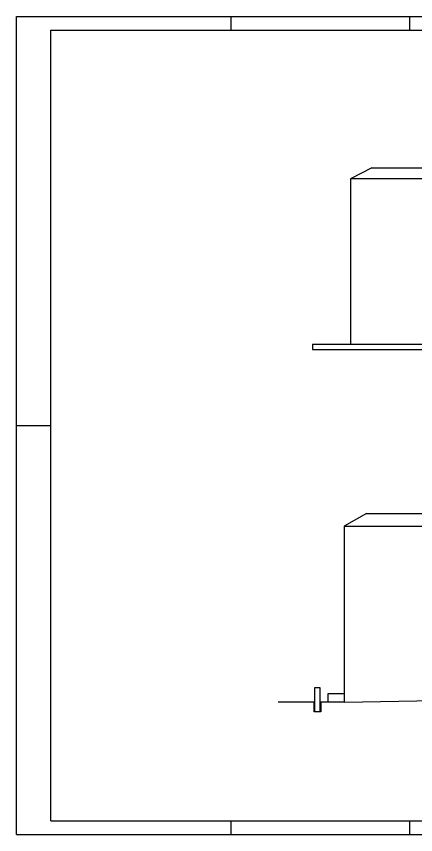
# Model space of a CAD drawing. Extents: x -873 to 2093, y -1229 to 202.
# Drawn here: x 163 to 453, y -1229 to -635 of the extents above; entities that cross this region are included whole.
import ezdxf

# ---------------------------------------------------------------- set-up
doc = ezdxf.new("R2010")
doc.units = 0
doc.header["$MEASUREMENT"] = 0
for name, color, linetype in [('MARGEXT', 2, 'CONTINUOUS'), ('MARGINT', 6, 'CONTINUOUS'), ('PAREDE', 1, 'CONTINUOUS')]:
    doc.layers.add(name, color=color, linetype=linetype)

msp = doc.modelspace()

# ---------------------------------------------------------------- linework, layer by layer
at = {"layer": 'MARGEXT'}
for p, q in [((162.999999, -1229), (162.999999, -635)), ((162.999999, -635), (1003.999999, -635)), ((318.999999, -645), (318.999999, -635)), ((448.999999, -645), (448.999999, -635)), ((162.999999, -932), (187.999999, -932)), ((318.999999, -1229), (318.999999, -1219)), ((448.999999, -1229), (448.999999, -1219)), ((162.999999, -1229), (1003.999999, -1229))]:
    msp.add_line(p, q, dxfattribs=at)
at = {"layer": 'MARGINT'}
for p, q in [((187.999999, -1219), (187.999999, -645)), ((187.999999, -645), (993.999999, -645)), ((187.999999, -1219), (993.999999, -1219))]:
    msp.add_line(p, q, dxfattribs=at)
at = {"layer": 'PAREDE', "color": 5}
for p, q in [((745.843434, -752.852286), (405.843434, -752.852286)), ((417.329911, -995.851505), (401.329911, -1005.082274)), ((401.329911, -1005.082274), (745.329911, -1004.851505)), ((401.329911, -1005.082274), (401.329911, -1132.851505))]:
    msp.add_line(p, q, dxfattribs=at)
at = {"layer": 'PAREDE'}
for p, q in [((378.262795, -872.852286), (773.312979, -872.852286)), ((378.262795, -872.852286), (378.262795, -876.852286)), ((378.262795, -876.852286), (773.312979, -876.852286))]:
    msp.add_line(p, q, dxfattribs=at)
at = {"layer": 'PAREDE', "color": 4}
for p, q in [((389.329911, -1126.851505), (389.329911, -1132.851505)), ((401.329911, -1126.851505), (389.329911, -1126.851505))]:
    msp.add_line(p, q, dxfattribs=at)
at = {"layer": 'PAREDE', "color": 7}
for p, q in [((379.329911, -1132.851505), (353.349635, -1132.851505)), ((379.329911, -1139.851505), (379.329911, -1132.851505)), ((401.329911, -1132.851505), (384.329911, -1132.851505)), ((384.329911, -1132.851505), (384.329911, -1139.851505)), ((384.329911, -1139.851505), (379.329911, -1139.851505))]:
    msp.add_line(p, q, dxfattribs=at)
at = {"layer": 'PAREDE', "color": 5}
for points in [[(421.443434, -744.852286), (405.843434, -752.852286)], [(421.443434, -744.852286), (619.296052, -744.852286)], [(405.843434, -752.852286), (405.843434, -872.852286)], [(417.329911, -995.851505), (702.729911, -995.851505)]]:
    msp.add_lwpolyline(points, dxfattribs=at)
at = {"layer": 'PAREDE', "color": 4}
msp.add_lwpolyline([(383.558253, -1139.851505), (379.992802, -1139.851505), (379.992802, -1122.253398), (383.558253, -1122.253398)], close=True, dxfattribs=at)
at = {"layer": 'PAREDE'}
msp.add_lwpolyline([(401.329911, -1132.851505), (467.341854, -1131.733273)], dxfattribs=at)

doc.saveas('drawing.dxf')
